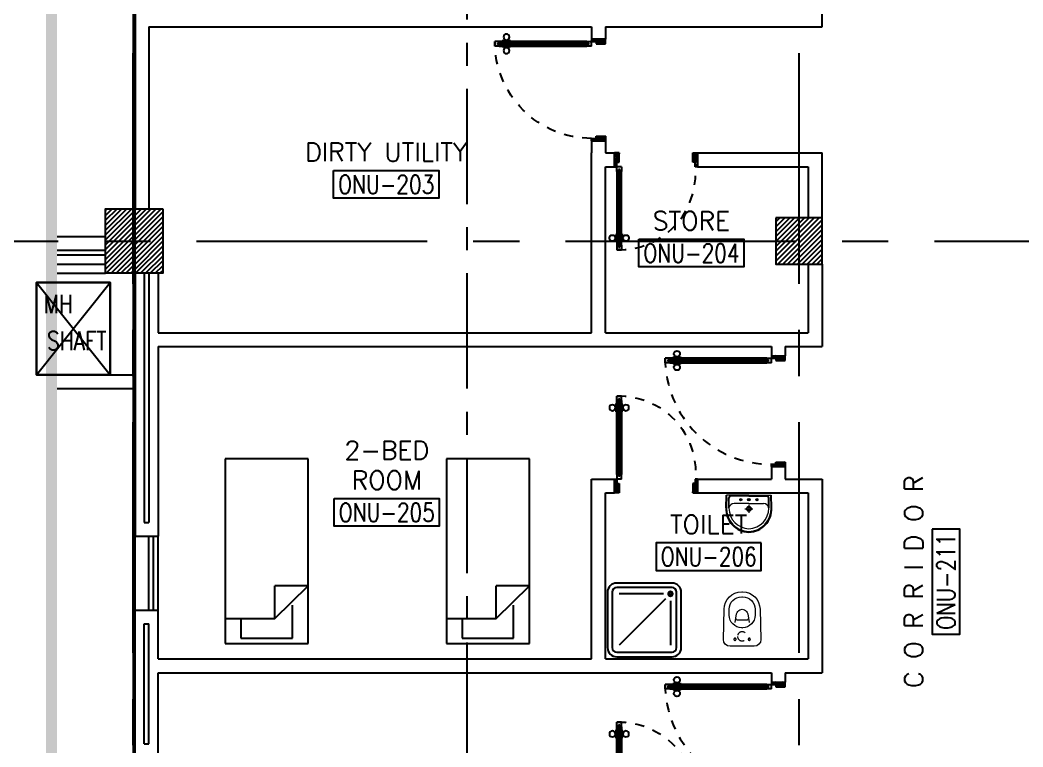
# Model space of a CAD drawing. Extents: x 88852.7 to 88945.7, y 39921.6 to 40001.1.
# Drawn here: x 88859.52 to 88870.4, y 39944.6 to 39952.47 of the extents above; entities that cross this region are included whole.
import ezdxf
from ezdxf.enums import TextEntityAlignment as Align

# ---------------------------------------------------------------- set-up
doc = ezdxf.new("R2010")
doc.units = 0
doc.header["$MEASUREMENT"] = 0
for name, pattern in [('CENTER', [2, 1.25, -0.25, 0.25, -0.25]), ('CENTER2', [1.125, 0.75, -0.125, 0.125, -0.125]), ('CENTERX2', [4, 2.5, -0.5, 0.5, -0.5]), ('DASHED', [0.75, 0.5, -0.25]), ('HIDDEN', [0.375, 0.25, -0.125]), ('HIDDEN2', [0.1875, 0.125, -0.0625])]:
    doc.linetypes.add(name, pattern=pattern)
doc.layers.get('0').update_dxf_attribs({"linetype": 'CONTINUOUS'})
for name, color, linetype in [('AXES', 11, 'CENTERX2'), ('AXES1', 11, 'CENTER'), ('COL', 2, 'CONTINUOUS'), ('DOOR', 7, 'CONTINUOUS'), ('EJ', 9, 'CONTINUOUS'), ('ELEV', 2, 'CONTINUOUS'), ('FIX', 3, 'CONTINUOUS'), ('FUR', 4, 'CONTINUOUS'), ('HAT', 8, 'CONTINUOUS'), ('INSUL', 4, 'CONTINUOUS'), ('RM-BOX', 4, 'CONTINUOUS'), ('RM-NAME', 2, 'CONTINUOUS'), ('RM-NO', 2, 'CONTINUOUS'), ('ROOF', 7, 'CONTINUOUS'), ('SHAFT', 4, 'CONTINUOUS'), ('WALL', 2, 'CONTINUOUS'), ('WIN', 3, 'CONTINUOUS')]:
    doc.layers.add(name, color=color, linetype=linetype)
doc.styles.add('ROMANS', font='ROMANS.shx', dxfattribs={"width": 0.6})

# ---------------------------------------------------------------- blocks, each defined once
blk = doc.blocks.new('*X545')
at = {"color": 0}
for p, q in [((73379.22208648534, 139882.6148570801), (73846.34120321687, 140349.7339738117)), ((73379.22208648533, 139935.6478656691), (73793.30819462788, 140349.7339738117)), ((73379.22208648533, 139988.6808742581), (73740.2751860389, 140349.7339738117)), ((73379.22208648533, 140041.7138828471), (73687.2421774499, 140349.7339738117)), ((73379.22208648533, 140094.7468914361), (73634.2091688609, 140349.7339738117)), ((73379.22208648533, 140147.7799000251), (73581.17616027192, 140349.7339738117)), ((73379.22208648532, 140200.8129086141), (73528.14315168293, 140349.7339738117)), ((73379.22208648532, 140253.8459172031), (73475.11014309393, 140349.7339738117)), ((73379.22208648532, 140306.878925792), (73422.07713450494, 140349.7339738117)), ((73399.37421180587, 139849.7339738117), (73879.22208648526, 140329.581848491)), ((73452.40722039486, 139849.7339738117), (73879.22208648526, 140276.5488399021)), ((73505.44022898385, 139849.7339738117), (73879.22208648526, 140223.5158313131)), ((73558.47323757283, 139849.7339738117), (73879.22208648526, 140170.4828227241)), ((73611.50624616184, 139849.7339738117), (73879.22208648527, 140117.4498141351)), ((73664.53925475082, 139849.7339738117), (73879.22208648527, 140064.4168055461)), ((73717.57226333981, 139849.7339738117), (73879.22208648527, 140011.3837969571)), ((73770.6052719288, 139849.7339738117), (73879.22208648527, 139958.3507883681)), ((73823.6382805178, 139849.7339738117), (73879.22208648527, 139905.3177797791)), ((73876.67128910679, 139849.7339738117), (73879.22208648529, 139852.2847711902))]:
    blk.add_line(p, q, dxfattribs=at)
blk = doc.blocks.new('COL50')
at = {"layer": 'COL'}
blk.add_lwpolyline([(-249.9999999999709, 250), (-249.9999999999418, -250), (250, -250), (249.9999999999709, 250)], close=True, dxfattribs=at)
blk = doc.blocks.new('DOOR90')
at = {"layer": 'DOOR', "linetype": 'ByBlock'}
for p, q in [((0, 0), (-150, 0)), ((-200, -25), (-1000, -25)), ((-200, -42), (-1000, -41.9999999999709)), ((-200, -58), (-1000, -58)), ((-1000, -75), (-200, -75))]:
    blk.add_line(p, q, dxfattribs=at)
at = {"layer": 'DOOR', "color": 0, "linetype": 'ByBlock'}
for p, q in [((-150, 0), (-150, -25)), ((-150, 0), (0, 0)), ((0, -50), (0, 0)), ((-1050, -25), (-1050, -75)), ((-1050, -75), (-1050, -25)), ((-1000, -25), (-1050, -25)), ((-1000, -75), (-1050.000000000029, -74.99999999947613)), ((-1020, -42), (-1020, -58)), ((-1000, -41.9999999999709), (-1020, -41.9999999999709)), ((-1000, -58), (-1020, -58)), ((-1000, -25), (-1000, -41.9999999999709)), ((-1000, -58), (-1000, -75)), ((-967.6424572214019, -25), (-967.6424572214019, -17.79999999995925)), ((-877.6424572214019, -17.79999999995925), (-967.6424572214019, -17.79999999995925)), ((-967.6424572214019, -75), (-967.6424572214019, -82.20000000004075)), ((-877.6424572214019, -82.20000000004075), (-967.6424572214019, -82.20000000004075)), ((-955.042457221396, -17.79999999995925), (-955.042457221396, -8.799999999959255)), ((-955.042457221396, -8.799999999959255), (-890.2424572214077, -8.799999999959255)), ((-955.042457221396, -17.79999999995925), (-890.2424572214077, -17.79999999995925)), ((-955.042457221396, -82.20000000004075), (-955.042457221396, -91.20000000004075)), ((-955.042457221396, -82.20000000004075), (-890.2424572214077, -82.20000000004075)), ((-955.042457221396, -91.20000000004075), (-890.2424572214077, -91.20000000004075)), ((-890.2424572214077, -17.79999999995925), (-890.2424572214077, -8.799999999959255)), ((-890.2424572214077, -82.20000000004075), (-890.2424572214077, -91.20000000004075)), ((-877.6424572214019, -25), (-877.6424572214019, -17.79999999995925)), ((-877.6424572214019, -75), (-877.6424572214019, -82.20000000004075)), ((-200, -42), (-200, -25)), ((-200, -25), (-150, -25)), ((-180, -42), (-200, -42)), ((-200, -75), (-200, -58)), ((-200, -58), (-180, -58)), ((-150, -75), (-200, -75)), ((-180, -58), (-180, -42)), ((-150, -75), (-150, -25)), ((-150, -25), (-100, -25)), ((-100, -25), (-100, -50)), ((-100, -50), (0, -50)), ((-100, -850), (0, -850)), ((-100, -875), (-100, -850)), ((0, -850), (0, -900)), ((-150, -900), (-150, -875)), ((-150, -875), (-100, -875)), ((0, -900), (-150, -900)), ((-150, -900), (0, -900))]:
    blk.add_line(p, q, dxfattribs=at)
at = {"layer": 'DOOR', "color": 9, "linetype": 'ByBlock'}
for p, q in [((0, -50), (-113.7099299924448, 0)), ((0, -50), (-40.1457343158545, 0)), ((0, -50), (-100, -36.64271395650576)), ((0, -850), (-113.7099299924448, -900)), ((0, -850), (-100, -863.3572860434942)), ((0, -850), (-40.1457343158545, -900))]:
    blk.add_line(p, q, dxfattribs=at)
at = {"layer": 'DOOR', "color": 0, "linetype": 'ByBlock'}
for centre in [(-922.6424572214019, 23.53094421501737), (-922.6424572214019, -123.5309442149592)]:
    blk.add_circle(centre, 32.39999999998526, dxfattribs=at)
at = {"layer": 'DOOR', "color": 9, "linetype": 'ByBlock'}
for centre, radius, start, end in [((0, -50), 74.40195781277725, 137.776426416831, 180), ((0, -50), 54.40195781277725, 113.2073828919768, 180), ((0, -50), 154.4019578127773, 161.1052885492919, 166.2857707775487), ((0, -50), 134.4019578127773, 158.1598493930306, 169.2800236451594), ((0, -50), 114.4019578127773, 154.0838418820621, 167.3774258712913), ((0, -50), 94.40195781277725, 148.0181880330829, 180), ((0, -50), 34.40195781277725, 90, 180), ((0, -50), 14.40195781277725, 90, 180), ((0, -850), 94.40195781277725, 180, 211.9818119669171), ((0, -850), 74.40195781277725, 180, 222.223573583169), ((0, -850), 54.40195781277725, 180, 246.7926171080232), ((0, -850), 34.40195781277725, 180, 270), ((0, -850), 14.40195781277725, 180, 270), ((0, -850), 154.4019578127773, 193.7142292224513, 198.8947114507081), ((0, -850), 134.4019578127773, 190.7199763548406, 201.8401506069695)]:
    blk.add_arc(centre, radius, start, end, dxfattribs=at)
at = {"layer": 'DOOR', "linetype": 'HIDDEN', "ltscale": 0.5}
blk.add_arc((-222.2222222220007, -49.99999999976717), 828.155208510499, 178.2701163782035, 275.0030377050298, dxfattribs=at)
blk = doc.blocks.new('AH20A')
at = {"layer": 'FUR'}
for p, q in [((0, 0.5), (0, -0.5)), ((1, 0.5), (0, 0.5)), ((0.1358132048044354, 0.5), (0.1358132048044354, -0.09873155399691314)), ((1, -0.5), (1, 0.5)), ((0.1358132048044354, 0.3112226375378668), (0.02772451273631305, 0.3112226375378668)), ((0.02772451273631305, 0.3112226375378668), (0.02772451273631305, -0.3087128986371681)), ((0.1358132048044354, -0.09873155399691314), (0.312524700537324, -0.5)), ((0.1358132048044354, -0.09873155399691314), (0.312524700537324, -0.09873155399691314)), ((0.312524700537324, -0.5), (0.312524700537324, -0.09873155399691314)), ((0.02772451273631305, -0.3087128986371681), (0.2075707670301199, -0.3087128986371681)), ((0, -0.5), (1, -0.5))]:
    blk.add_line(p, q, dxfattribs=at)
blk = doc.blocks.new('RM1')
at = {"layer": 'RM-BOX'}
blk.add_lwpolyline([(569.8908462408872, -200), (-569.890846240829, -200), (-569.8908462407999, -500), (569.8908462407999, -500)], close=True, dxfattribs=at)
at = {"layer": 'RM-NAME', "style": 'ROMANS'}
for tag, p in [('ROOMNAME1', (-5.820766091346741e-11, 323.8095238095266)), ('ROOMNAME2', (0, 0))]:
    blk.add_attdef(tag, text='', height=200, dxfattribs=at).set_placement(p, align=Align.MIDDLE)
at = {"layer": 'RM-NO', "style": 'ROMANS', "width": 0.8}
blk.add_attdef('ROOMNO', text='', height=200, dxfattribs=at).set_placement((0, -350), align=Align.MIDDLE)
blk = doc.blocks.new('WC1')
at = {"layer": 'FIX', "lineweight": 20}
for p, q in [((-210.0000000029686, 203.8204326368286), (-537.9999999286665, 193.8204326393316)), ((-474.9999999413558, 140.8204326525447), (-537.9999999286665, 140.8204326525447)), ((-137.0000000270957, 0.001240427664015442), (-137.0000000270957, 130.8204326531268)), ((-726.9999998800631, 4.820432680658996), (-726.9999998800631, -4.817951825360069)), ((-673.9999998932763, 4.820432681706734), (-673.9999998932763, -4.817951825360069)), ((-533.6865895071242, 24.24526864886866), (-539.5413532511157, 0.001240431301994249)), ((-539.5413532511157, 0.001240431301994249), (-533.6865895071242, -24.24278778629377)), ((-394.8190632529149, 75.68691823486006), (-490.3663137184049, 60.12952448159922)), ((-338.999999976746, 4.820432680950034), (-338.999999976746, -4.817951826087665)), ((-137.0000000270957, -130.8179517899407), (-137.0000000270957, 0.001240427664015442)), ((-490.3663137184049, -60.12704361174838), (-394.8190632529149, -75.6844373869535)), ((-537.9999999286665, -140.8179517899407), (-474.9999999413558, -140.8179517899407)), ((-537.9999999286665, -193.8179517767567), (-210.0000000029395, -203.8179517742537)), ((-213.1572988978296, -203.8179517742828), (-210.0000000035507, -203.8179517742828))]:
    blk.add_line(p, q, dxfattribs=at)
at = {"layer": 'FIX', "linetype": 'Continuous', "lineweight": 20}
blk.add_line((-420.1086438769998, -47.34975640615448), (-420.4314501879271, 44.6286713128502), dxfattribs=at)
at = {"layer": 'FIX', "linetype": 'HIDDEN2', "lineweight": 20, "ltscale": 0.3}
blk.add_circle((-245, 0), 49.81065704648448, dxfattribs=at)
at = {"layer": 'FIX', "linetype": 'HIDDEN', "lineweight": 20, "ltscale": 0.05}
for centre in [(-213.1572988978296, 77.50124041197705), (-213.1572988978296, -77.49875954940217)]:
    blk.add_circle(centre, 11.63803426258817, dxfattribs=at)
at = {"layer": 'FIX', "lineweight": 20}
for centre, radius, start, end in [((-537.9999999250576, 4.820432684326079), 188.9999999550255, 90.00000000166753, 180.0000000016675), ((-537.9999999255524, 4.820432684820844), 135.999999967722, 90.00000000166753, 180.0000000016675), ((-474.999999944499, 4.820432684820844), 135.999999967722, 359.9999999983325, 89.99999999833247), ((-210.0000000088476, 130.8204326550767), 72.9999999817519, 359.9999999983325, 89.99999999833247), ((-473.0448338629503, -6.857746605353896), 68.15291692588886, 128.9241670934087, 152.846818088903), ((-464.3609761304397, -17.61048578153714), 81.97430560104621, 108.4959527768842, 128.924167104086), ((-537.9999999286665, -4.817951825360069), 188.9999999513875, 180, 270), ((-537.9999999286665, -4.817951825360069), 135.9999999645952, 180, 270), ((-473.0448338628339, 6.860227468045196), 68.15291692606822, 207.1531819110969, 231.0758329065913), ((-464.3609761507541, 17.61296664757538), 81.97430559098913, 231.0758329089363, 251.504047235508), ((-474.9999999413558, -4.817951825360069), 135.9999999645952, 270, 0), ((-210.0000000074942, -130.8179517938843), 72.99999998039857, 270.0000000033351, 2.918171642461503e-09)]:
    blk.add_arc(centre, radius, start, end, dxfattribs=at)
at = {"layer": 'FIX', "linetype": 'Continuous', "lineweight": 20}
for centre, start, end in [((-442.6786698182405, 45.53535193303833), 357.6662144383911, 91.61214824291638), ((-442.3558635072841, -45.58543171666679), 268.3878517570836, 2.333785561608914)]:
    blk.add_arc(centre, 22.26568775101992, start, end, dxfattribs=at)
blk = doc.blocks.new('C11')
at = {"layer": 'HAT'}
h = blk.add_hatch(dxfattribs=at)
h.set_pattern_fill('ANSI31', color=256, scale=300, style=0)
h.set_pattern_definition([(45, (-248556.1822811713, -75061.0053373936), (-26.51650429449553, 26.51650429449553), [])])
h.paths.add_polyline_path([(300.0000000000291, 700), (-2.91038304567337e-11, 700), (0, 349.9999999998981), (300.0000000000291, 349.9999999998981)])
h.paths.add_polyline_path([(300, 349.9999999998981), (-2.91038304567337e-11, 349.9999999998981), (-2.91038304567337e-11, 0), (300.0000000000291, 0)])
at = {"layer": 'COL'}
blk.add_lwpolyline([(300.0000000000291, 700), (299.9999999999709, 0), (0, 0), (0, 700)], close=True, dxfattribs=at)
blk = doc.blocks.new('C11D')
at = {"layer": 'COL', "linetype": 'ByBlock'}
for p in [(-320.0000000003783, 0), (0, 0)]:
    blk.add_blockref('C11', p, dxfattribs=at)
blk = doc.blocks.new('SHR1')
at = {"layer": 'FIX'}
for p, q in [((-195.7106781186449, 195.7106781186521), (-700, 700)), ((-142.6776695296576, 217.6776695296649), (-142.6776695296576, 700)), ((-217.6776695296576, 142.6776695296649), (-700, 142.6776695296649))]:
    blk.add_line(p, q, dxfattribs=at)
for points in [[(-825, 125), (-825, 725, -0.4142135623730951), (-725, 825), (-125, 825, -0.4142135623730951), (-25, 725), (-25, 125, -0.4142135623730951), (-125, 25), (-725, 25, -0.4142135623730951)], [(-775, 125), (-775, 725, -0.414213562373095), (-725, 775), (-125, 775, -0.414213562373095), (-75, 725), (-75, 125, -0.414213562373095), (-125, 75), (-725, 75, -0.414213562373095)]]:
    blk.add_lwpolyline(points, format="xyb", close=True, dxfattribs=at)
for radius in [25, 15]:
    blk.add_circle((-142.6776695296576, 142.6776695296649), radius, dxfattribs=at)
blk = doc.blocks.new('LAV1')
at = {"layer": 'FIX', "linetype": 'DASHED', "lineweight": 20, "ltscale": 0.05}
for p, q in [((-0.4694115376332775, 170.0000000142027), (-0.4694115376332775, 269.9999999857973)), ((-0.4694115376332775, 170.0000000142027), (-0.4694115376332775, 269.9999999857973)), ((49.53058844816405, 220), (-50.46941152343061, 220))]:
    blk.add_line(p, q, dxfattribs=at)
at = {"layer": 'FIX', "linetype": 'ByBlock', "ltscale": 0.3}
for p, q in [((-280, 209.9999999994616), (-275, 49.99999999994179)), ((-245, 210.0000000001601), (-245.0071684214636, 84.99999999749707)), ((245, 210.0000000001601), (245.0071684214636, 84.99999999749707)), ((280, 209.9999999994616), (275, 49.99999999994179)), ((0, 59.99999999755528), (-220.159092843387, 59.99999999752617)), ((0, 59.99999999755528), (220.159092843387, 59.99999999752617))]:
    blk.add_line(p, q, dxfattribs=at)
at = {"layer": 'FIX', "linetype": 'Continuous', "lineweight": 20}
for p, q in [((-274.9999999999418, 209.9999999999418), (-275, 49.99999999994179)), ((0, 155), (-181.4175303101365, 155)), ((0, 155), (181.4175303101365, 155)), ((274.9999999999418, 209.9999999999418), (275, 49.99999999994179)), ((0, 50), (-275, 49.99999999994179)), ((0, 50.00000000005821), (-252.4649419615453, 50.00000000005821)), ((0, 50), (275, 49.99999999994179)), ((0, 50.00000000005821), (252.4649419615453, 50.00000000005821))]:
    blk.add_line(p, q, dxfattribs=at)
at = {"layer": 'FIX', "lineweight": 20}
for p, q in [((15.61226091068238, 107.4999999987776), (-15.48742383631179, 107.4999999987776)), ((2.491287887096405e-08, 91.9501576180046), (2.491287887096405e-08, 123.0498423795507))]:
    blk.add_line(p, q, dxfattribs=at)
for centre, radius in [((-0.4694115376332775, 220), 29.5), ((-0.4694115376332775, 220), 22.5), ((2.491287887096405e-08, 107.4999999987776), 15.54984237273808)]:
    blk.add_circle(centre, radius, dxfattribs=at)
at = {"layer": 'FIX', "linetype": 'HIDDEN', "lineweight": 20, "ltscale": 0.05}
for centre in [(-99.99999997508712, 107.4999999987776), (99.99999997508712, 107.4999999987776)]:
    blk.add_circle(centre, 12.43987389819046, dxfattribs=at)
at = {"layer": 'FIX', "linetype": 'ByBlock', "ltscale": 0.3}
for centre, radius, start, end in [((6.861270151246572, 220.0495655717823), 287.0372485949996, 91.37764975247644, 182.006413439361), ((-6.861270151246572, 220.0495655717823), 287.0372485949996, 357.993586560639, 88.62235024752358), ((-220.1367860755417, 84.87070840633532), 24.8707184123799, 179.7021438729012, 269.9486109004399), ((220.1367860755417, 84.87070840633532), 24.8707184123799, 270.0513890995601, 0.2978561270987753)]:
    blk.add_arc(centre, radius, start, end, dxfattribs=at)
at = {"layer": 'FIX', "linetype": 'Continuous', "lineweight": 20}
for centre, radius, start, end in [((8.362960975442547, 216.6826060375752), 283.4417486471838, 91.69879626983797, 181.3509675422777), ((-8.362960975442547, 216.6826060375752), 283.4417486471838, 358.6490324577223, 88.30120373016202), ((7.639794464339502, 212.4520616861846), 252.6502458993284, 91.73280937402431, 180.4884212311979), ((-7.639794464339502, 212.4520616861846), 252.6502458993284, 359.5115787688021, 88.26719062597567), ((-179.1751118609682, 221.8444314090302), 66.882033842421, 190.2005602816864, 268.0786290524953), ((179.1751118609682, 221.8444314090302), 66.882033842421, 271.9213709475048, 349.7994397183136)]:
    blk.add_arc(centre, radius, start, end, dxfattribs=at)
blk = doc.blocks.new('DOOR100')
at = {"layer": 'DOOR', "color": 0, "linetype": 'ByBlock'}
for p, q in [((-92.25026414151216, 1206.128900543532), (-92.25026414151216, 1141.328900543544)), ((-83.25026414151216, 1206.128900543532), (-92.25026414151216, 1206.128900543532)), ((-83.25026414151216, 1128.728900543538), (-83.25026414151216, 1218.728900543538)), ((-76.05026414147142, 1218.728900543538), (-83.25026414151216, 1218.728900543538)), ((-83.25026414151216, 1206.128900543532), (-83.25026414151216, 1141.328900543544)), ((-76.05026414147142, 1251.086443322136), (-76.05026414094755, 1301.086443322165)), ((-76.05026414145686, 1301.086443322136), (-26.05026414145686, 1301.086443322136)), ((-26.05026414145686, 1301.086443322136), (-76.05026414145686, 1301.086443322136)), ((-59.05026414145686, 1251.086443322136), (-76.05026414147142, 1251.086443322136)), ((-59.05026414145686, 1251.086443322136), (-59.05026414145686, 1271.086443322136)), ((-43.05026414145686, 1271.086443322136), (-59.05026414145686, 1271.086443322136)), ((-43.05026414144231, 1251.086443322136), (-43.05026414144231, 1271.086443322136)), ((-26.05026414147142, 1251.086443322136), (-43.05026414144231, 1251.086443322136)), ((-26.05026414147142, 1251.086443322136), (-26.05026414145686, 1301.086443322136)), ((-26.05026414145686, 1218.728900543538), (-18.85026414141612, 1218.728900543538)), ((-18.85026414141612, 1128.728900543538), (-18.85026414141612, 1218.728900543538)), ((-18.85026414141612, 1206.128900543532), (-18.85026414141612, 1141.328900543544)), ((-18.85026414141612, 1206.128900543532), (-9.850264141416119, 1206.128900543532)), ((-9.850264141416119, 1206.128900543532), (-9.850264141416119, 1141.328900543544)), ((-83.25026414151216, 1141.328900543544), (-92.25026414151216, 1141.328900543544)), ((-76.05026414147142, 1128.728900543538), (-83.25026414151216, 1128.728900543538)), ((-26.05026414145686, 1128.728900543538), (-18.85026414141612, 1128.728900543538)), ((-18.85026414141612, 1141.328900543544), (-9.850264141416119, 1141.328900543544)), ((-1201.050264141173, 0), (-1201.050264141173, 150)), ((-1201.050264141173, 150), (-1176.050264141173, 150)), ((-1201.050264141173, 150), (-1201.050264141173, 0)), ((-1176.050264141173, 150), (-1176.050264141173, 100)), ((-76.0502641411731, 200), (-59.0502641411731, 200)), ((-76.0502641411731, 150), (-76.0502641411731, 200)), ((-76.0502641411731, 150), (-26.0502641411731, 150)), ((-59.0502641411731, 200), (-59.0502641411731, 180)), ((-59.0502641411731, 180), (-43.0502641411731, 180)), ((-43.0502641411731, 200), (-26.0502641411731, 200)), ((-43.0502641411731, 180), (-43.0502641411731, 200)), ((-26.0502641411731, 200), (-26.0502641411731, 150)), ((-1.050264141173102, 150), (-26.0502641411731, 150)), ((-26.0502641411731, 150), (-26.0502641411731, 100)), ((-1.050264141173102, 150), (-1.050264141173102, 0)), ((-1151.050264141173, 0), (-1201.050264141173, 0)), ((-1176.050264141173, 100), (-1151.050264141173, 100)), ((-1151.050264141173, 100), (-1151.050264141173, 0)), ((-51.0502641411731, 100), (-51.0502641411731, 0)), ((-26.0502641411731, 100), (-51.0502641411731, 100)), ((-51.0502641411731, 0), (-1.050264141173102, 0))]:
    blk.add_line(p, q, dxfattribs=at)
at = {"layer": 'DOOR', "linetype": 'ByBlock'}
for p, q in [((-76.05026414147142, 1251.086443322136), (-76.0502641411731, 200)), ((-59.0502641411731, 200), (-59.05026414145686, 1251.086443322136)), ((-43.0502641411731, 200), (-43.05026414144231, 1251.086443322136)), ((-26.0502641411731, 200), (-26.05026414147142, 1251.086443322136))]:
    blk.add_line(p, q, dxfattribs=at)
at = {"layer": 'DOOR', "color": 9, "linetype": 'ByBlock'}
for p, q in [((-1151.050264141173, 0), (-1201.050264141173, 113.7099299924448)), ((-51.0502641411731, 0), (-1.050264141173102, 113.7099299924448)), ((-1151.050264141173, 0), (-1201.050264141173, 40.1457343158545)), ((-1151.050264141173, 0), (-1164.407550184667, 100)), ((-51.0502641411731, 0), (-37.69297809767886, 100)), ((-51.0502641411731, 0), (-1.050264141173102, 40.1457343158545))]:
    blk.add_line(p, q, dxfattribs=at)
at = {"layer": 'DOOR', "color": 0, "linetype": 'ByBlock'}
for centre in [(-124.5812083564306, 1173.728900543538), (22.48068007354595, 1173.728900543538)]:
    blk.add_circle(centre, 32.39999999998526, dxfattribs=at)
at = {"layer": 'DOOR', "linetype": 'HIDDEN', "ltscale": 0.5}
blk.add_arc((-26.83337057878089, 151.8682979160003), 1149.218412220441, 89.96095720661235, 180.0931464649618, dxfattribs=at)
at = {"layer": 'DOOR', "color": 9, "linetype": 'ByBlock'}
for centre, radius, start, end in [((-1151.050264141159, 0), 154.4019578127773, 103.7142292225058, 108.8947114506697), ((-1151.050264141159, 0), 134.4019578127773, 100.7199763547379, 111.8401506071935), ((-51.05026414115855, 0), 134.4019578127773, 68.15984939280652, 79.2800236452621), ((-51.05026414115855, 0), 114.4019578127773, 64.08384188208258, 77.37742587111109), ((-51.05026414115855, 0), 154.4019578127773, 71.10528854933027, 76.28577077749422), ((-1151.050264141159, 0), 94.40195781277725, 90, 121.9818119669707), ((-1151.050264141159, 0), 74.40195781277725, 90, 132.223573583291), ((-1151.050264141159, 0), 54.40195781277725, 90, 156.7926171080343), ((-1151.050264141159, 0), 34.40195781277725, 90, 180), ((-1151.050264141159, 0), 14.40195781277725, 90, 180), ((-51.05026414115855, 0), 94.40195781277725, 58.01818803302934, 90), ((-51.05026414115855, 0), 74.40195781277725, 47.77642641670901, 90), ((-51.05026414115855, 0), 54.40195781277725, 23.20738289196568, 90), ((-51.05026414115855, 0), 34.40195781277725, 0, 90), ((-51.05026414115855, 0), 14.40195781277725, 0, 90)]:
    blk.add_arc(centre, radius, start, end, dxfattribs=at)
blk = doc.blocks.new('DOOR-110')
at = {"layer": 'DOOR', "color": 0, "linetype": 'ByBlock'}
for p, q in [((0, 1050.000000000058), (0, 1100.000000000058)), ((150, 1100.000000000058), (0, 1100.000000000058)), ((150, 1100.000000000058), (150, 1075.000000000058)), ((1040.242457223707, 1082.200000000099), (1040.242457223707, 1091.200000000099)), ((1105.042457223753, 1091.200000000099), (1040.242457223707, 1091.200000000099)), ((1105.042457223753, 1082.200000000099), (1105.042457223753, 1091.200000000099)), ((100, 1050.000000000058), (0, 1050.000000000058)), ((100, 1075.000000000058), (100, 1050.000000000058)), ((150, 1075.000000000058), (100, 1075.000000000058)), ((150, 1025.000000000058), (150, 1075.000000000058)), ((200, 1075.000000000058), (150, 1075.000000000058)), ((150, 1025.000000000058), (200, 1025.000000000058)), ((180, 1042.000000000058), (180, 1058.000000000058)), ((180, 1058.000000000058), (200, 1058.000000000058)), ((200, 1042.000000000058), (180, 1042.000000000058)), ((200, 1058.000000000058), (200, 1075.000000000058)), ((200, 1025.000000000058), (200, 1042.000000000058)), ((1027.64245722373, 1075.000000000058), (1027.64245722373, 1082.200000000099)), ((1027.64245722373, 1082.200000000099), (1117.64245722373, 1082.200000000099)), ((1027.64245722373, 1025.000000000044), (1027.64245722373, 1017.800000000003)), ((1027.64245722373, 1017.800000000003), (1117.64245722373, 1017.800000000003)), ((1105.042457223753, 1082.200000000099), (1040.242457223707, 1082.200000000099)), ((1040.242457223707, 1017.800000000003), (1040.242457223707, 1008.800000000003)), ((1105.042457223753, 1017.800000000003), (1040.242457223707, 1017.800000000003)), ((1105.042457223753, 1008.800000000003), (1040.242457223707, 1008.800000000003)), ((1105.042457223753, 1017.800000000003), (1105.042457223753, 1008.800000000003)), ((1117.64245722373, 1075.000000000058), (1117.64245722373, 1082.200000000099)), ((1117.64245722373, 1025.000000000044), (1117.64245722373, 1017.800000000003)), ((1150.000000002328, 1075.000000000044), (1150.000000002328, 1058.000000000073)), ((1150.000000002328, 1075.000000000044), (1200.000000002328, 1075.000000000058)), ((1150.000000002328, 1058.000000000073), (1170.000000002328, 1058.000000000073)), ((1150.000000002328, 1042.000000000058), (1150.000000002328, 1025.000000000044)), ((1150.000000002328, 1042.000000000058), (1170.000000002328, 1042.000000000058)), ((1150.000000002328, 1025.000000000044), (1200.000000002328, 1025.000000000568)), ((1170.000000002328, 1058.000000000058), (1170.000000002328, 1042.000000000058)), ((1200.000000002328, 1075.000000000058), (1200.000000002328, 1025.000000000058)), ((1200.000000002328, 1025.000000000058), (1200.000000002328, 1075.000000000058)), ((100, 50), (0, 50)), ((0, 50), (0, 0)), ((0, 0), (150, 0)), ((150, 0), (0, 0)), ((100, 25), (100, 50)), ((150, 25), (100, 25)), ((150, 0), (150, 25))]:
    blk.add_line(p, q, dxfattribs=at)
at = {"layer": 'DOOR', "linetype": 'ByBlock'}
for p, q in [((0, 1100.000000000058), (150, 1100.000000000058)), ((200, 1075.000000000058), (1150.000000002328, 1075.000000000044)), ((200, 1058.000000000058), (1150.000000002328, 1058.000000000073)), ((200, 1042.000000000058), (1150.000000002328, 1042.000000000058)), ((1150.000000002328, 1025.000000000044), (200, 1025.000000000058))]:
    blk.add_line(p, q, dxfattribs=at)
at = {"layer": 'DOOR', "color": 9, "linetype": 'ByBlock'}
for p, q in [((0, 1050.000000000058), (40.1457343158545, 1100.000000000058)), ((0, 1050.000000000058), (113.7099299924448, 1100.000000000058)), ((0, 1050.000000000058), (100, 1063.357286043552)), ((0, 50), (40.1457343158545, 0)), ((0, 50), (113.7099299924448, 0)), ((0, 50), (100, 36.64271395650576))]:
    blk.add_line(p, q, dxfattribs=at)
at = {"layer": 'DOOR', "color": 0, "linetype": 'ByBlock'}
for centre in [(1072.64245722373, 1123.530944215061), (1072.64245722373, 976.4690557850845)]:
    blk.add_circle(centre, 32.39999999998526, dxfattribs=at)
at = {"layer": 'DOOR', "color": 9, "linetype": 'ByBlock'}
for centre, radius, start, end in [((0, 1050.000000000073), 54.40195781277725, 0, 66.79261710755539), ((0, 1050.000000000073), 74.40195781277725, 0, 42.22357358145435), ((0, 1050.000000000073), 94.40195781277725, 0, 31.98181196683786), ((0, 1050.000000000073), 114.4019578127773, 12.62257412898002, 25.91615811815573), ((0, 1050.000000000073), 134.4019578127773, 10.71997635493175, 21.84015060545103), ((0, 1050.000000000073), 154.4019578127773, 13.71422922232316, 18.89471145093974), ((0, 1050.000000000073), 34.40195781277725, 0, 90), ((0, 1050.000000000073), 14.40195781277725, 0, 90), ((0, 50.00000000001455), 14.40195781277725, 270, 0), ((0, 50.00000000001455), 34.40195781277725, 270, 0), ((0, 50.00000000001455), 54.40195781277725, 293.2073828924446, 0), ((0, 50.00000000001455), 74.40195781277725, 317.7764264185457, 0), ((0, 50.00000000001455), 94.40195781277725, 328.0181880331622, 0), ((0, 50.00000000001455), 134.4019578127773, 338.159849394549, 349.2800236450682), ((0, 50.00000000001455), 154.4019578127773, 341.1052885490603, 346.2857707776768)]:
    blk.add_arc(centre, radius, start, end, dxfattribs=at)
at = {"layer": 'DOOR', "linetype": 'HIDDEN', "ltscale": 0.5}
blk.add_arc((150.0000000071013, 1074.999999997046), 1049.99999999514, 269.9999999966649, 0, dxfattribs=at)
at = {"layer": 'WALL', "linetype": 'ByBlock'}
for p, q in [((0, 1100.000000000058), (150, 1100.000000000058)), ((0, 5.820766091346741e-11), (150, 5.820766091346741e-11))]:
    blk.add_line(p, q, dxfattribs=at)

msp = doc.modelspace()

# ---------------------------------------------------------------- linework, layer by layer
at = {"layer": 'AXES'}
for p, q in [((88867.97025844976, 39921.61526879654), (88867.97025844976, 40000.42794392369)), ((88860.75025844976, 39921.61526879654), (88860.75025844976, 40000.07794392369)), ((88860.77025844975, 39921.61321882585), (88860.77025844975, 40000.07589395298)), ((88853.43860656461, 39950.07956244052), (88876.97025844976, 39950.07956244052))]:
    msp.add_line(p, q, dxfattribs=at)
at = {"layer": 'AXES1'}
msp.add_line((88864.37025844975, 39928.47956244052), (88864.37025844975, 39987.29956244052), dxfattribs=at)
at = {"layer": 'DOOR', "color": 0, "linetype": 'Continuous'}
msp.add_line((88859.92532939301, 39949.72956244052), (88860.45025844975, 39949.72956244052), dxfattribs=at)
at = {"layer": 'EJ'}
msp.add_line((88860.75025844976, 39955.82956244052), (88860.75025844976, 39950.42956244052), dxfattribs=at)
at = {"layer": 'ELEV', "linetype": 'CENTER2', "const_width": 0.12}
msp.add_lwpolyline([(88859.86377698214, 39926.16044521374), (88859.86377698214, 39989.69956244052)], dxfattribs=at)
at = {"layer": 'INSUL'}
for p, q in [((88859.92532939301, 39949.97956244052), (88860.45025844975, 39949.97956244052)), ((88859.92532939301, 39949.92956244052), (88860.45025844975, 39949.92956244052)), ((88860.87025844975, 39949.72956244052), (88860.87025844975, 39947.02956244052)), ((88860.92025844975, 39949.72956244052), (88860.92025844975, 39947.02956244052)), ((88860.87025844975, 39947.02956244052), (88860.92025844975, 39947.02956244052)), ((88860.87025844975, 39944.62956244052), (88860.87025844975, 39945.92956244052)), ((88860.87025844975, 39945.92956244052), (88860.92025844975, 39945.92956244052)), ((88860.92025844975, 39944.62956244052), (88860.92025844975, 39945.92956244052)), ((88860.87025844975, 39944.62956244052), (88860.92025844975, 39944.62956244052))]:
    msp.add_line(p, q, dxfattribs=at)
at = {"layer": 'ROOF'}
msp.add_line((88860.75025844976, 39949.72956244052), (88860.75025844976, 39936.07956244051), dxfattribs=at)
at = {"layer": 'SHAFT', "linetype": 'ByBlock'}
for p, q in [((88859.70025844975, 39948.62956244052), (88860.50025844976, 39949.62956244052)), ((88859.70025844975, 39949.62956244052), (88860.50025844976, 39948.62956244052))]:
    msp.add_line(p, q, dxfattribs=at)
msp.add_lwpolyline([(88859.70025844975, 39948.62956244052), (88860.50025844974, 39948.62956244052), (88860.50025844974, 39949.62956244052), (88859.70025844975, 39949.62956244052)], close=True, dxfattribs=at)
at = {"layer": 'SHAFT', "color": 97, "linetype": 'ByBlock'}
msp.add_lwpolyline([(88859.70025844975, 39949.62956244052), (88860.50025844974, 39949.62956244052), (88860.50025844974, 39948.62956244052), (88859.70025844975, 39948.62956244052)], close=True, dxfattribs=at)
at = {"layer": 'SHAFT', "linetype": 'ByBlock'}
msp.add_lwpolyline([(88859.92532939301, 39949.62956244052), (88860.50025844974, 39949.62956244052), (88860.50025844974, 39948.62956244052), (88859.92532939301, 39948.62956244052)], dxfattribs=at)
at = {"layer": 'SHAFT', "color": 7, "linetype": 'Continuous'}
for points in [[(88859.92532939301, 39948.62956244052), (88860.75025844974, 39948.62956244052)], [(88859.92532939301, 39948.47956244052), (88860.75025844974, 39948.47956244052)]]:
    msp.add_lwpolyline(points, dxfattribs=at)
at = {"layer": 'WALL'}
for p, q in [((88860.77025844975, 39955.77956244052), (88860.77025844975, 39950.42956244052)), ((88868.22025844976, 39952.39956244051), (88868.22025844976, 39953.11956244052)), ((88860.92025844975, 39952.39956244052), (88860.92025844975, 39950.42956244052)), ((88860.92025844975, 39952.39956244052), (88865.72025844976, 39952.39956244051)), ((88865.87025844975, 39952.39956244051), (88868.22025844976, 39952.39956244051)), ((88865.72025844976, 39952.26706244051), (88865.87025844975, 39952.26706244051)), ((88865.72025844976, 39951.16706244052), (88865.87025844975, 39951.16706244052)), ((88865.87025844975, 39951.03456244052), (88865.97025844976, 39951.03456244052)), ((88865.97025844976, 39950.88456244051), (88865.97025844976, 39951.03456244052)), ((88866.87025844975, 39951.03456244052), (88868.22025844976, 39951.03456244052)), ((88866.87025844975, 39950.88456244051), (88866.87025844975, 39951.03456244052)), ((88868.22025844976, 39950.32956244052), (88868.22025844976, 39951.03456244052)), ((88865.87025844975, 39950.88456244051), (88865.97025844976, 39950.88456244051)), ((88866.87025844975, 39950.88456244051), (88868.07025844975, 39950.88456244051)), ((88868.07025844975, 39950.88456244051), (88868.07025844975, 39950.32956244052)), ((88859.92532939301, 39950.12956244052), (88860.45025844975, 39950.12956244052)), ((88859.92532939301, 39949.82956244052), (88860.45025844975, 39949.82956244052)), ((88868.07025844975, 39949.82956244052), (88868.07025844975, 39949.08456244052)), ((88868.22025844976, 39949.82956244052), (88868.22025844976, 39948.93456244052)), ((88860.77025844975, 39949.72956244052), (88860.77025844976, 39946.87956244052)), ((88861.02025844975, 39949.72956244052), (88861.02025844976, 39949.08456244052)), ((88861.02025844976, 39949.08456244052), (88865.72025844976, 39949.08456244052)), ((88865.87025844975, 39949.08456244052), (88868.07025844975, 39949.08456244052)), ((88861.02025844976, 39948.93456244052), (88867.67025844975, 39948.93456244052)), ((88861.02025844976, 39948.93456244052), (88861.02025844976, 39946.87956244052)), ((88867.82025844975, 39948.93456244052), (88868.22025844976, 39948.93456244052)), ((88867.67025844975, 39948.83406244052), (88867.82025844975, 39948.83406244052)), ((88867.67025844975, 39947.63406244052), (88867.82025844975, 39947.63406244052)), ((88865.72025844976, 39947.49956244052), (88865.97025844976, 39947.49956244052)), ((88866.87025844975, 39947.49956244052), (88867.67025844975, 39947.49956244052)), ((88867.82025844975, 39947.49956244052), (88868.22025844976, 39947.49956244052)), ((88868.22025844976, 39947.49956244052), (88868.22025844976, 39945.39956244051)), ((88865.87025844975, 39947.34956244052), (88865.97025844976, 39947.34956244052)), ((88866.87025844975, 39947.34956244052), (88868.07025844975, 39947.34956244052)), ((88868.07025844975, 39947.34956244052), (88868.07025844975, 39945.54956244052)), ((88860.77025844976, 39946.87956244052), (88861.02025844976, 39946.87956244052)), ((88860.77025844975, 39944.47956244052), (88860.77025844975, 39946.07956244052)), ((88860.77025844976, 39946.07956244052), (88861.02025844976, 39946.07956244052)), ((88861.02025844975, 39945.54956244052), (88861.02025844975, 39946.07956244052)), ((88861.02025844975, 39945.54956244052), (88865.72025844976, 39945.54956244052)), ((88865.87025844975, 39945.54956244052), (88868.07025844975, 39945.54956244052)), ((88861.02025844975, 39945.39956244051), (88867.67025844975, 39945.39956244051)), ((88861.02025844975, 39944.47956244052), (88861.02025844975, 39945.39956244051)), ((88867.82025844975, 39945.39956244051), (88868.22025844976, 39945.39956244051)), ((88867.67025844975, 39945.29906244051), (88867.82025844975, 39945.29906244051))]:
    msp.add_line(p, q, dxfattribs=at)
at = {"layer": 'WALL', "linetype": 'ByBlock'}
for p, q in [((88865.72025844976, 39952.39956244051), (88865.72025844976, 39952.26706244051)), ((88865.87025844975, 39952.39956244051), (88865.87025844975, 39952.26706244051)), ((88865.72025844976, 39951.16706244052), (88865.72025844976, 39951.03456244052)), ((88865.87025844975, 39951.16706244052), (88865.87025844975, 39951.03456244052)), ((88865.72025844976, 39949.08456244052), (88865.72025844976, 39951.03456244052)), ((88865.87025844975, 39949.08456244052), (88865.87025844975, 39950.88456244051)), ((88867.67025844975, 39948.93456244052), (88867.67025844975, 39948.83406244052)), ((88867.82025844975, 39948.93456244052), (88867.82025844975, 39948.83406244052)), ((88867.67025844975, 39947.63406244052), (88867.67025844975, 39947.49956244052)), ((88867.82025844975, 39947.63406244052), (88867.82025844975, 39947.49956244052)), ((88865.72025844976, 39945.54956244052), (88865.72025844976, 39947.49956244052)), ((88865.97025844976, 39947.34956244052), (88865.97025844976, 39947.49956244052)), ((88866.87025844975, 39947.34956244052), (88866.87025844975, 39947.49956244052)), ((88865.87025844975, 39945.54956244052), (88865.87025844975, 39947.34956244052)), ((88867.67025844975, 39945.39956244051), (88867.67025844975, 39945.29906244051)), ((88867.82025844975, 39945.39956244051), (88867.82025844975, 39945.29906244051))]:
    msp.add_line(p, q, dxfattribs=at)
at = {"layer": 'WIN'}
for p, q in [((88860.77025844976, 39946.07956244052), (88860.77025844976, 39946.87956244052)), ((88860.92025844975, 39946.07956244052), (88860.92025844975, 39946.87956244052)), ((88860.97025844976, 39946.07956244052), (88860.97025844976, 39946.87956244052)), ((88861.02025844976, 39946.07956244052), (88861.02025844976, 39946.87956244052))]:
    msp.add_line(p, q, dxfattribs=at)

# ---------------------------------------------------------------- block references
at = {"layer": 'COL', "xscale": 0.001000000003841706, "yscale": 0.000999999996565748, "zscale": 0.001}
for name, p in [('C11D', (88860.77025844975, 39949.72956244052)), ('COL50', (88867.97025844976, 39950.07956244052))]:
    msp.add_blockref(name, p, dxfattribs=at)
at = {"layer": 'DOOR', "color": 0, "linetype": 'Continuous', "xscale": -0.001000000003841706, "yscale": 0.000999999996565748, "zscale": 0.001}
msp.add_blockref('DOOR-110', (88865.87025844975, 39951.16706244052), dxfattribs=at)
at = {"layer": 'DOOR', "color": 0, "linetype": 'ByBlock', "yscale": 0.000999999996565748, "zscale": 0.001, "rotation": 90}
for name, p, xscale in [('DOOR90', (88865.97025844976, 39951.03456244052), 0.000999999996565748), ('DOOR100', (88867.82025844975, 39948.83511270466), 0.000999999996565748), ('DOOR90', (88865.97025844976, 39947.34956244052), -0.000999999996565748), ('DOOR100', (88867.82025844975, 39945.30011270466), 0.000999999996565748), ('DOOR90', (88865.97025844976, 39943.81456244052), -0.000999999996565748)]:
    msp.add_blockref(name, p, dxfattribs=dict(at, xscale=xscale))
at = {"layer": 'FIX'}
for name, p, xscale, yscale, zscale, rotation in [('AH20A', (88862.19830254692, 39945.71777533368), 2, 0.9000000000014552, 2, 90), ('AH20A', (88864.59711660155, 39945.71777533368), 2, 0.9000000000014552, 2, 90), ('LAV1', (88867.42631337716, 39947.37056244007), 0.0008800000068731606, 0.000879999999597203, 0.00087999999978, 180), ('SHR1', (88866.71825844975, 39946.39756244051), -0.001000000003841706, 0.000999999996565748, 0.001, 180), ('WC1', (88867.35331680845, 39945.54956244052), -0.000999999996565748, 0.000999999996565748, 0.001, 90)]:
    msp.add_blockref(name, p, dxfattribs=dict(at, xscale=xscale, yscale=yscale, zscale=zscale, rotation=rotation))
at = {"layer": 'HAT', "xscale": 0.001000000003841706, "yscale": 0.000999999996565748, "zscale": 0.001}
msp.add_blockref('*X545', (88794.34103636327, 39809.9798284667), dxfattribs=at)
at = {"layer": 'RM-NO'}
ref = msp.add_blockref('RM1', (88863.49365116238, 39951.04349541426), dxfattribs=dict(at, xscale=-0.001000000003841706, yscale=0.000999999996565748, zscale=0.001))
ref.add_attrib('ROOMNO', 'ONU-203', dxfattribs={"height": 0.2, "style": 'ROMANS', "width": 0.8}).set_placement((88863.49365116238, 39950.69349541426), align=Align.MIDDLE)
ref.add_attrib('ROOMNAME2', 'DIRTY UTILITY', dxfattribs={"layer": 'RM-NAME', "height": 0.2, "style": 'ROMANS'}).set_placement((88863.49365116238, 39951.04349541426), align=Align.MIDDLE)
ref = msp.add_blockref('RM1', (88866.80355325206, 39950.29833368002), dxfattribs=dict(at, xscale=-0.001000000003841706, yscale=0.000999999996565748, zscale=0.001))
ref.add_attrib('ROOMNO', 'ONU-204', dxfattribs={"height": 0.2, "style": 'ROMANS', "width": 0.8}).set_placement((88866.80355325206, 39949.94833368002), align=Align.MIDDLE)
ref.add_attrib('ROOMNAME2', 'STORE', dxfattribs={"layer": 'RM-NAME', "height": 0.2, "style": 'ROMANS'}).set_placement((88866.80355325206, 39950.29833368002), align=Align.MIDDLE)
ref = msp.add_blockref('RM1', (88863.50001160812, 39947.48794869579), dxfattribs=dict(at, xscale=-0.001000000003841706, yscale=0.000999999996565748, zscale=0.001))
ref.add_attrib('ROOMNO', 'ONU-205', dxfattribs={"height": 0.2, "style": 'ROMANS', "width": 0.8}).set_placement((88863.50001160812, 39947.13794869578), align=Align.MIDDLE)
ref.add_attrib('ROOMNAME2', 'ROOM', dxfattribs={"layer": 'RM-NAME', "height": 0.2, "style": 'ROMANS'}).set_placement((88863.50001160812, 39947.48794869579), align=Align.MIDDLE)
ref.add_attrib('ROOMNAME1', '2-BED', dxfattribs={"layer": 'RM-NAME', "height": 0.2, "style": 'ROMANS'}).set_placement((88863.50001160812, 39947.81175821959), align=Align.MIDDLE)
at = {"layer": 'RM-NO', "xscale": 0.000999999996565748, "yscale": 0.000999999996565748, "zscale": 0.001, "rotation": 90}
msp.add_blockref('RM1', (88869.2143307779, 39946.38757176788), dxfattribs=at).add_auto_attribs({'ROOMNO': 'ONU-211', 'ROOMNAME2': 'C O R R I D O R'})
at = {"layer": 'RM-NO', "xscale": 0.001000000003841706, "yscale": 0.000999999996565748, "zscale": 0.001}
msp.add_blockref('RM1', (88866.99095340254, 39947.00808128101), dxfattribs=at).add_auto_attribs({'ROOMNO': 'ONU-206', 'ROOMNAME2': 'TOILET'})

# ---------------------------------------------------------------- texts
at = {"layer": 'SHAFT', "style": 'ROMANS', "width": 0.8}
for s, p in [('MH', (88859.93699515438, 39949.39775882837)), ('SHAFT', (88860.13800770912, 39948.9978442037))]:
    msp.add_text(s, height=0.2, dxfattribs=at).set_placement(p, align=Align.MIDDLE)

doc.saveas('drawing.dxf')
